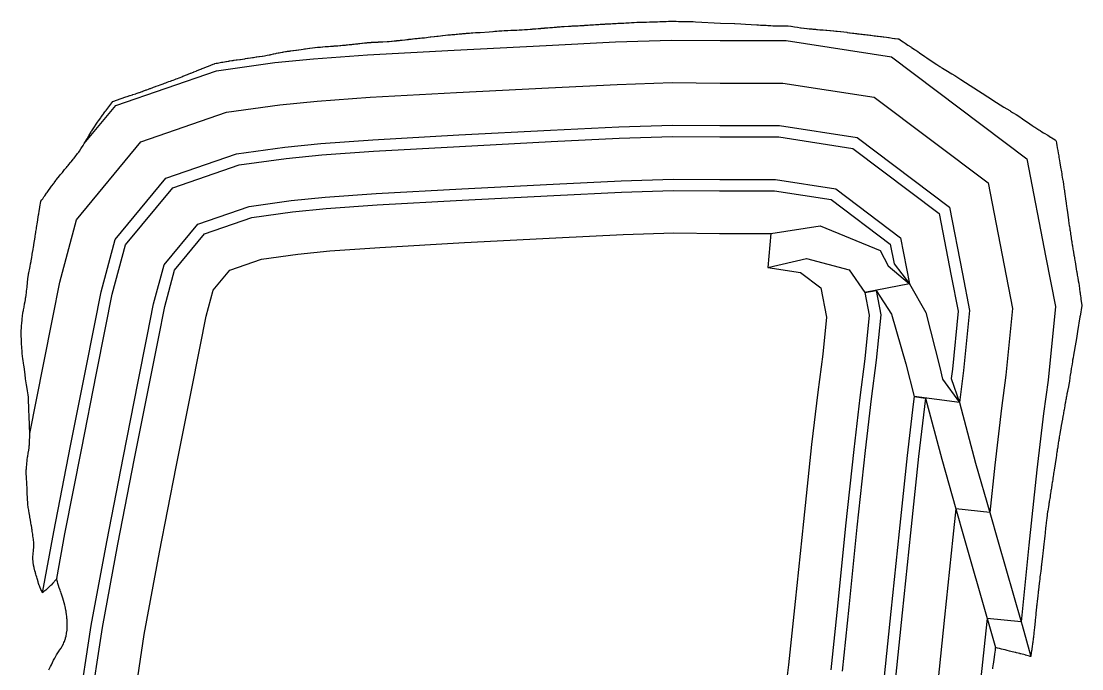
# Model space of a CAD drawing. Extents: x 310187 to 312228, y 6607198 to 6609795.
# Drawn here: x 310234 to 311166, y 6609226 to 6609795 of the extents above; entities that cross this region are included whole.
import ezdxf

# ---------------------------------------------------------------- set-up
doc = ezdxf.new("R2010")
doc.units = 0

msp = doc.modelspace()

# ---------------------------------------------------------------- linework, layer by layer
at = {"layer": 'CASTLEHILL', "color": 7}
msp.add_polyline3d([(310258.809, 6609225.172, 451.727), (310260.276, 6609228.056, 452), (310261.02, 6609229.542, 452.137), (310261.976, 6609231.447, 452.314), (310262.992, 6609233.529, 452.5), (310263.471, 6609234.403, 452.592), (310263.921, 6609235.248, 452.677), (310265.614, 6609238.376, 453), (310266.086, 6609239.082, 453.097), (310267.183, 6609240.803, 453.318), (310267.791, 6609241.75, 453.441), (310267.966, 6609242.033, 453.476), (310268.084, 6609242.222, 453.5), (310269.476, 6609244.24, 453.788), (310270.535, 6609245.94, 454), (310270.562, 6609245.989, 454.005), (310271.53, 6609247.864, 454.186), (310272.03, 6609249.022, 454.272), (310272.484, 6609249.993, 454.354), (310273.213, 6609252.137, 454.461), (310273.277, 6609252.309, 454.471), (310273.522, 6609253.2, 454.5), (310273.896, 6609254.596, 454.543), (310273.944, 6609254.801, 454.547), (310274.342, 6609257.067, 454.562), (310274.399, 6609257.407, 454.563), (310274.719, 6609259.933, 454.547), (310274.748, 6609260.161, 454.545), (310274.884, 6609262.185, 454.5), (310274.924, 6609262.834, 454.485), (310274.925, 6609262.928, 454.481), (310274.957, 6609264.938, 454.409), (310274.915, 6609265.604, 454.371), (310274.817, 6609267.243, 454.279), (310274.784, 6609267.604, 454.256), (310274.72, 6609269.224, 454.16), (310274.675, 6609270.148, 454.102), (310274.557, 6609271.6, 454), (310274.299, 6609273.982, 453.815), (310274.087, 6609275.421, 453.688), (310273.936, 6609276.486, 453.596), (310273.753, 6609277.461, 453.5), (310272.981, 6609280.758, 453.135), (310272.685, 6609281.916, 453), (310272.098, 6609284.026, 452.742), (310271.553, 6609286.022, 452.5), (310270.997, 6609287.89, 452.262), (310270.382, 6609289.921, 452), (310269.545, 6609292.342, 451.661), (310269.152, 6609293.5, 451.5), (310268.993, 6609293.918, 451.438), (310268.576, 6609295.144, 451.268), (310268.102, 6609296.531, 451.075), (310267.929, 6609297.121, 451), (310267.353, 6609299.01, 450.755), (310266.748, 6609300.966, 450.5), (310266.638, 6609301.333, 450.453), (310266.386, 6609302.249, 450.342), (310265.874, 6609304.247, 450.109), (310265.653, 6609305.275, 450), (310264.867, 6609304.183, 450), (310262.269, 6609301.136, 450), (310260.66, 6609299.465, 450), (310260.277, 6609299.067, 450), (310257.751, 6609296.668, 450), (310256.09, 6609295.187, 450), (310254.411, 6609293.764, 450), (310253.143, 6609292.742, 450), (310252.159, 6609294.653, 449.647), (310251.758, 6609295.493, 449.5), (310250.825, 6609297.869, 449.137), (310250.469, 6609298.761, 449), (310250.275, 6609299.277, 448.924), (310249.685, 6609300.95, 448.686), (310249.256, 6609302.431, 448.5), (310248.672, 6609304.342, 448.252), (310248.419, 6609305.221, 448.142), (310248.099, 6609306.404, 448), (310247.721, 6609307.78, 447.833), (310247.386, 6609309.065, 447.682), (310247.173, 6609309.899, 447.584), (310246.986, 6609310.616, 447.5), (310246.569, 6609312.034, 447.32), (310245.855, 6609314.729, 447), (310245.844, 6609314.771, 446.995), (310245.836, 6609314.814, 446.991), (310245.382, 6609317.114, 446.758), (310245.006, 6609319.638, 446.535), (310244.974, 6609319.842, 446.517), (310244.96, 6609320.103, 446.5), (310244.789, 6609322.273, 446.349), (310244.808, 6609323.265, 446.305), (310244.807, 6609324.671, 446.235), (310244.949, 6609326.396, 446.188), (310245.013, 6609327.254, 446.163), (310245.238, 6609329.556, 446.109), (310245.295, 6609330.181, 446.093), (310245.535, 6609332.836, 446.026), (310245.545, 6609332.983, 446.021), (310245.573, 6609333.568, 446), (310245.609, 6609334.989, 445.94), (310245.595, 6609335.346, 445.918), (310245.458, 6609337.153, 445.794), (310245.307, 6609339.024, 445.662), (310245.205, 6609339.912, 445.591), (310245.062, 6609341.004, 445.5), (310244.808, 6609342.833, 445.343), (310244.608, 6609344.287, 445.219), (310244.424, 6609345.388, 445.116), (310244.22, 6609346.663, 445), (310243.999, 6609348.071, 444.873), (310243.901, 6609348.874, 444.808), (310243.705, 6609349.978, 444.701), (310243.433, 6609351.636, 444.545), (310243.39, 6609351.902, 444.52), (310243.376, 6609351.973, 444.512), (310243.353, 6609352.093, 444.5), (310242.928, 6609354.539, 444.262), (310242.602, 6609356.512, 444.075), (310242.538, 6609356.87, 444.04), (310242.463, 6609357.258, 444), (310241.648, 6609361.657, 443.559), (310241.538, 6609362.24, 443.5), (310241.034, 6609365.165, 443.217), (310240.67, 6609367.518, 443), (310240.558, 6609368.355, 442.927), (310240.439, 6609369.539, 442.835), (310240.214, 6609371.828, 442.658), (310240.168, 6609372.6, 442.606), (310240.052, 6609374.066, 442.5), (310239.991, 6609375.07, 442.432), (310239.933, 6609377.072, 442.314), (310239.851, 6609378.895, 442.199), (310239.83, 6609380.034, 442.134), (310239.785, 6609382.412, 442), (310239.772, 6609382.854, 441.974), (310239.762, 6609382.998, 441.964), (310239.638, 6609384.942, 441.831), (310239.581, 6609385.83, 441.77), (310239.463, 6609386.847, 441.687), (310239.28, 6609389.542, 441.5), (310239.276, 6609389.656, 441.493), (310239.276, 6609389.72, 441.49), (310239.086, 6609392.717, 441.285), (310239.081, 6609394.109, 441.212), (310238.95, 6609397.329, 441.012), (310238.944, 6609397.422, 441.006), (310238.941, 6609397.517, 441), (310238.978, 6609400.579, 440.852), (310239.057, 6609401.462, 440.827), (310239.145, 6609403.521, 440.744), (310239.282, 6609404.802, 440.714), (310239.376, 6609406.311, 440.661), (310239.653, 6609408.55, 440.619), (310239.732, 6609409.294, 440.601), (310240.145, 6609411.995, 440.571), (310240.186, 6609412.3, 440.566), (310240.226, 6609412.523, 440.565), (310240.654, 6609415.208, 440.539), (310240.694, 6609415.416, 440.539), (310241.141, 6609418.053, 440.521), (310241.16, 6609418.168, 440.52), (310241.389, 6609419.72, 440.5), (310241.422, 6609419.964, 440.496), (310241.425, 6609419.987, 440.496), (310241.604, 6609422.017, 440.438), (310241.631, 6609422.328, 440.429), (310241.657, 6609422.798, 440.412), (310241.831, 6609425.611, 440.313), (310241.866, 6609426.732, 440.264), (310241.881, 6609427.246, 440.242), (310241.935, 6609428.787, 440.176), (310241.944, 6609429.018, 440.167), (310241.985, 6609431.415, 440.053), (310241.992, 6609431.73, 440.038), (310241.991, 6609432.458, 440), (310241.962, 6609434.525, 439.885), (310241.947, 6609435.133, 439.849), (310241.905, 6609436.553, 439.764), (310241.84, 6609438.4, 439.651), (310241.804, 6609439.241, 439.598), (310241.729, 6609440.742, 439.5), (310241.684, 6609442.183, 439.413), (310241.506, 6609445.593, 439.189), (310241.403, 6609447.626, 439.056), (310241.347, 6609448.421, 439), (310241.229, 6609452.57, 438.753), (310241.096, 6609456.763, 438.5), (310241.063, 6609457.74, 438.44), (310241.002, 6609459.231, 438.347), (310240.865, 6609462.611, 438.135), (310240.748, 6609464.61, 438), (310240.477, 6609466.636, 437.823), (310239.926, 6609470.069, 437.5), (310239.314, 6609473.839, 437.143), (310239.048, 6609475.24, 437), (310238.272, 6609480.698, 436.512), (310238.252, 6609480.827, 436.5), (310238.221, 6609481.078, 436.479), (310237.52, 6609486.738, 436), (310236.962, 6609491.006, 435.631), (310236.76, 6609492.505, 435.5), (310236.505, 6609494.32, 435.339), (310236.152, 6609496.824, 435.115), (310235.969, 6609498.119, 435), (310235.449, 6609502.71, 434.624), (310235.277, 6609504.218, 434.5), (310234.966, 6609508.303, 434.205), (310234.796, 6609511.382, 434), (310234.666, 6609513.808, 433.839), (310234.479, 6609519.371, 433.5), (310234.479, 6609519.382, 433.499), (310234.479, 6609519.391, 433.499), (310234.566, 6609523.137, 433.326), (310234.628, 6609524.956, 433.248), (310234.72, 6609526.259, 433.204), (310234.826, 6609527.752, 433.154), (310234.894, 6609528.969, 433.109), (310235.237, 6609532.779, 433), (310235.289, 6609533.221, 432.991), (310235.593, 6609535.537, 432.95), (310235.651, 6609535.894, 432.946), (310236.008, 6609538.222, 432.919), (310236.253, 6609539.697, 432.906), (310236.41, 6609540.64, 432.898), (310236.497, 6609541.132, 432.895), (310236.952, 6609543.619, 432.885), (310237.046, 6609544.099, 432.885), (310237.404, 6609545.977, 432.881), (310237.507, 6609546.492, 432.881), (310237.875, 6609548.379, 432.88), (310237.923, 6609548.634, 432.879), (310237.98, 6609548.936, 432.878), (310238.123, 6609549.725, 432.875), (310238.391, 6609551.27, 432.865), (310238.534, 6609552.145, 432.857), (310238.775, 6609553.77, 432.835), (310238.914, 6609554.721, 432.822), (310239.039, 6609555.751, 432.801), (310239.228, 6609557.481, 432.761), (310239.479, 6609559.424, 432.725), (310239.642, 6609561.015, 432.685), (310239.792, 6609562.274, 432.659), (310239.977, 6609564.172, 432.609), (310240.08, 6609565.056, 432.589), (310240.375, 6609568.262, 432.5), (310240.423, 6609568.638, 432.493), (310240.428, 6609568.673, 432.492), (310240.436, 6609568.73, 432.491), (310240.852, 6609571.924, 432.434), (310240.957, 6609572.442, 432.426), (310241.019, 6609572.734, 432.421), (310241.191, 6609573.638, 432.403), (310242.004, 6609577.6, 432.339), (310242.262, 6609579.071, 432.304), (310242.745, 6609581.419, 432.266), (310243.085, 6609583.526, 432.208), (310243.184, 6609584.136, 432.191), (310243.43, 6609585.651, 432.15), (310243.729, 6609587.157, 432.123), (310244.109, 6609589.592, 432.052), (310244.182, 6609589.975, 432.045), (310244.414, 6609591.488, 432), (310244.884, 6609594.201, 431.933), (310244.973, 6609594.739, 431.919), (310245.154, 6609595.837, 431.89), (310245.948, 6609600.37, 431.781), (310246.386, 6609603.188, 431.699), (310246.728, 6609605.171, 431.65), (310247.159, 6609608.106, 431.558), (310247.249, 6609608.632, 431.545), (310247.422, 6609609.929, 431.5), (310247.802, 6609612.236, 431.438), (310247.991, 6609613.446, 431.403), (310248.766, 6609618.239, 431.272), (310249.454, 6609622.626, 431.146), (310249.75, 6609624.472, 431.094), (310249.903, 6609625.417, 431.068), (310250.28, 6609627.811, 431), (310250.814, 6609630.981, 430.918), (310250.937, 6609631.728, 430.898), (310251.703, 6609636.176, 430.788), (310251.747, 6609636.45, 430.781), (310252.561, 6609637.598, 430.753), (310253.392, 6609638.715, 430.734), (310254.494, 6609640.287, 430.693), (310255.171, 6609641.197, 430.677), (310255.213, 6609641.259, 430.676), (310256.8, 6609643.538, 430.614), (310257.302, 6609644.219, 430.602), (310259.135, 6609646.853, 430.53), (310259.269, 6609647.037, 430.527), (310259.357, 6609647.157, 430.525), (310259.998, 6609648.077, 430.5), (310261.199, 6609649.776, 430.458), (310263.004, 6609652.215, 430.414), (310263.36, 6609652.711, 430.403), (310264.934, 6609654.758, 430.379), (310265.221, 6609655.157, 430.37), (310266.953, 6609657.308, 430.36), (310267.225, 6609657.665, 430.356), (310268.784, 6609659.562, 430.354), (310269.07, 6609659.923, 430.351), (310270.689, 6609661.875, 430.352), (310271.242, 6609662.566, 430.349), (310272.65, 6609664.268, 430.349), (310273.105, 6609664.827, 430.347), (310274.284, 6609666.257, 430.347), (310274.802, 6609666.88, 430.347), (310275.716, 6609667.996, 430.346), (310276.282, 6609668.663, 430.349), (310277.682, 6609670.384, 430.344), (310278.267, 6609671.07, 430.348), (310279.521, 6609672.636, 430.339), (310280.261, 6609673.529, 430.34), (310280.998, 6609674.457, 430.334), (310282.579, 6609676.472, 430.316), (310283.347, 6609677.493, 430.3), (310283.952, 6609678.335, 430.282), (310284.978, 6609679.717, 430.258), (310285.586, 6609680.612, 430.231), (310286.765, 6609682.374, 430.173), (310287.43, 6609683.326, 430.148), (310288.847, 6609685.533, 430.064), (310289.859, 6609687.131, 430), (310291.063, 6609689.026, 429.925), (310291.4, 6609689.607, 429.896), (310292.361, 6609691.266, 429.811), (310293.975, 6609693.981, 429.681), (310295.903, 6609697.372, 429.5), (310296.382, 6609698.1, 429.475), (310296.584, 6609698.398, 429.466), (310298.908, 6609701.9, 429.348), (310300.398, 6609704.149, 429.271), (310301.601, 6609705.88, 429.224), (310302.431, 6609707.123, 429.184), (310304.347, 6609709.807, 429.121), (310304.84, 6609710.536, 429.099), (310306.431, 6609712.745, 429.05), (310306.567, 6609712.944, 429.044), (310306.676, 6609713.103, 429.04), (310307.477, 6609714.205, 429.017), (310308.066, 6609715.016, 429), (310308.231, 6609715.215, 429), (310308.635, 6609715.753, 428.992), (310308.704, 6609715.845, 428.99), (310313.133, 6609721.617, 428.92), (310315.089, 6609724.173, 428.887), (310315.772, 6609724.419, 428.884), (310318.159, 6609725.285, 428.873), (310326.518, 6609728.146, 428.877), (310327.691, 6609728.547, 428.877), (310329.927, 6609729.235, 428.898), (310330.181, 6609729.341, 428.894), (310332.29, 6609729.997, 428.911), (310332.593, 6609730.118, 428.907), (310335.149, 6609730.944, 428.92), (310335.509, 6609731.081, 428.917), (310338.055, 6609731.945, 428.92), (310338.441, 6609732.087, 428.918), (310340.649, 6609732.849, 428.917), (310341.059, 6609732.997, 428.915), (310341.467, 6609733.151, 428.912), (310341.879, 6609733.309, 428.908), (310342.303, 6609733.48, 428.902), (310344.361, 6609734.205, 428.897), (310344.883, 6609734.413, 428.89), (310346.272, 6609734.906, 428.886), (310347.57, 6609735.371, 428.881), (310348.077, 6609735.572, 428.875), (310350.015, 6609736.274, 428.866), (310350.751, 6609736.554, 428.859), (310352.42, 6609737.168, 428.849), (310353.164, 6609737.44, 428.845), (310355.081, 6609738.155, 428.831), (310356.505, 6609738.693, 428.819), (310357.57, 6609739.072, 428.815), (310359.159, 6609739.675, 428.801), (310360.335, 6609740.087, 428.799), (310361.66, 6609740.584, 428.789), (310362.803, 6609740.985, 428.787), (310364.273, 6609741.534, 428.776), (310365.645, 6609742.026, 428.771), (310366.896, 6609742.49, 428.762), (310367.928, 6609742.868, 428.757), (310369.33, 6609743.399, 428.744), (310370.606, 6609743.876, 428.735), (310371.673, 6609744.292, 428.722), (310373.211, 6609744.905, 428.701), (310374.185, 6609745.273, 428.693), (310375.593, 6609745.839, 428.672), (310376.496, 6609746.181, 428.664), (310378.212, 6609746.875, 428.638), (310378.874, 6609747.127, 428.632), (310380.728, 6609747.872, 428.605), (310381.284, 6609748.08, 428.6), (310383.194, 6609748.842, 428.574), (310383.57, 6609748.982, 428.571), (310385.869, 6609749.904, 428.538), (310386.072, 6609749.978, 428.537), (310388.112, 6609750.807, 428.505), (310388.137, 6609750.816, 428.504), (310388.378, 6609750.917, 428.5), (310390.558, 6609751.762, 428.476), (310390.687, 6609751.812, 428.474), (310392.2, 6609752.406, 428.456), (310392.438, 6609752.498, 428.453), (310392.868, 6609752.669, 428.447), (310393.139, 6609752.78, 428.443), (310393.467, 6609752.916, 428.437), (310395.299, 6609753.646, 428.412), (310395.869, 6609753.884, 428.401), (310398.27, 6609754.848, 428.366), (310399.081, 6609755.189, 428.35), (310401.209, 6609756.041, 428.32), (310403.18, 6609756.822, 428.294), (310404.175, 6609757.243, 428.274), (310404.652, 6609757.43, 428.268), (310405.706, 6609757.605, 428.261), (310406.994, 6609757.812, 428.253), (310407.985, 6609758.013, 428.237), (310409.274, 6609758.216, 428.23), (310410.54, 6609758.468, 428.21), (310411.543, 6609758.628, 428.205), (310413.198, 6609758.946, 428.181), (310414.212, 6609759.112, 428.175), (310414.697, 6609759.193, 428.171), (310414.979, 6609759.24, 428.169), (310416.4, 6609759.49, 428.155), (310417.18, 6609759.622, 428.149), (310417.626, 6609759.698, 428.145), (310419.635, 6609760.006, 428.137), (310420.081, 6609760.081, 428.134), (310420.338, 6609760.123, 428.132), (310420.769, 6609760.193, 428.13), (310421.16, 6609760.253, 428.128), (310421.731, 6609760.338, 428.127), (310423.44, 6609760.571, 428.128), (310423.712, 6609760.611, 428.127), (310423.985, 6609760.649, 428.127), (310424.285, 6609760.688, 428.128), (310426.548, 6609760.988, 428.132), (310427.241, 6609761.079, 428.133), (310429.049, 6609761.339, 428.131), (310431.038, 6609761.64, 428.124), (310431.646, 6609761.723, 428.125), (310433.313, 6609762, 428.113), (310433.958, 6609762.092, 428.112), (310435.987, 6609762.415, 428.101), (310437.805, 6609762.701, 428.092), (310438.245, 6609762.768, 428.091), (310438.709, 6609762.841, 428.089), (310440.986, 6609763.176, 428.084), (310441.369, 6609763.234, 428.083), (310443.319, 6609763.531, 428.076), (310443.728, 6609763.59, 428.075), (310446.046, 6609763.944, 428.067), (310446.388, 6609763.992, 428.067), (310448.304, 6609764.309, 428.053), (310450.481, 6609764.681, 428.035), (310450.669, 6609764.707, 428.035), (310452.23, 6609765.002, 428.014), (310453.076, 6609765.172, 428), (310453.929, 6609765.366, 427.98), (310454.033, 6609765.389, 427.978), (310454.16, 6609765.417, 427.975), (310456.101, 6609765.884, 427.923), (310456.341, 6609765.937, 427.918), (310456.412, 6609765.949, 427.916), (310458.148, 6609766.303, 427.868), (310458.654, 6609766.392, 427.858), (310460.307, 6609766.74, 427.81), (310461.206, 6609766.889, 427.794), (310462.272, 6609767.067, 427.776), (310463.625, 6609767.343, 427.738), (310464.296, 6609767.478, 427.72), (310464.436, 6609767.506, 427.717), (310465.118, 6609767.634, 427.701), (310466.779, 6609767.874, 427.681), (310467.609, 6609768.019, 427.665), (310468.39, 6609768.144, 427.652), (310470.132, 6609768.39, 427.634), (310470.754, 6609768.48, 427.626), (310471.4, 6609768.563, 427.622), (310473.269, 6609768.799, 427.609), (310473.752, 6609768.857, 427.606), (310475.73, 6609769.117, 427.59), (310476.222, 6609769.175, 427.588), (310478.114, 6609769.428, 427.571), (310478.425, 6609769.466, 427.569), (310480.473, 6609769.764, 427.545), (310482.223, 6609770.037, 427.519), (310482.32, 6609770.05, 427.518), (310483.482, 6609770.235, 427.5), (310484.166, 6609770.332, 427.493), (310484.192, 6609770.335, 427.492), (310486.025, 6609770.595, 427.472), (310487.68, 6609770.826, 427.455), (310487.897, 6609770.858, 427.452), (310488.155, 6609770.897, 427.449), (310490.407, 6609771.218, 427.424), (310490.459, 6609771.225, 427.423), (310492.397, 6609771.422, 427.407), (310492.853, 6609771.475, 427.402), (310494.865, 6609771.676, 427.385), (310495.402, 6609771.74, 427.379), (310497.341, 6609771.915, 427.368), (310499.139, 6609772.06, 427.363), (310499.548, 6609772.108, 427.358), (310501.456, 6609772.243, 427.358), (310501.873, 6609772.29, 427.353), (310503.231, 6609772.369, 427.357), (310503.789, 6609772.402, 427.359), (310504.36, 6609772.462, 427.354), (310506.263, 6609772.568, 427.361), (310506.802, 6609772.62, 427.357), (310508.854, 6609772.744, 427.363), (310509.567, 6609772.811, 427.358), (310511.262, 6609772.929, 427.358), (310511.882, 6609772.984, 427.355), (310512.666, 6609773.055, 427.351), (310514.549, 6609773.212, 427.344), (310515.259, 6609773.279, 427.34), (310516.782, 6609773.414, 427.332), (310517.636, 6609773.5, 427.325), (310519.329, 6609773.652, 427.316), (310520.193, 6609773.747, 427.307), (310521.142, 6609773.857, 427.296), (310522.522, 6609773.981, 427.288), (310523.612, 6609774.116, 427.273), (310525.026, 6609774.244, 427.265), (310525.996, 6609774.367, 427.25), (310527.173, 6609774.477, 427.243), (310528.233, 6609774.617, 427.226), (310529.328, 6609774.73, 427.216), (310530.233, 6609774.844, 427.202), (310531.201, 6609774.962, 427.189), (310532.117, 6609775.062, 427.18), (310533.714, 6609775.243, 427.161), (310534.45, 6609775.33, 427.152), (310536.009, 6609775.503, 427.135), (310536.677, 6609775.583, 427.126), (310538.176, 6609775.723, 427.117), (310538.812, 6609775.771, 427.113), (310539.272, 6609775.82, 427.107), (310539.699, 6609775.865, 427.101), (310541.565, 6609775.982, 427.098), (310541.836, 6609776.011, 427.094), (310542.085, 6609776.04, 427.09), (310544.201, 6609776.126, 427.098), (310544.597, 6609776.171, 427.092), (310546.116, 6609776.203, 427.106), (310546.511, 6609776.253, 427.099), (310548.105, 6609776.267, 427.118), (310548.549, 6609776.322, 427.11), (310550.434, 6609776.34, 427.134), (310552.252, 6609776.401, 427.144), (310555.904, 6609776.634, 427.136), (310557.872, 6609776.802, 427.12), (310559.712, 6609776.978, 427.101), (310560.194, 6609777.033, 427.093), (310560.422, 6609777.055, 427.09), (310562.097, 6609777.222, 427.071), (310564.048, 6609777.424, 427.045), (310564.236, 6609777.446, 427.043), (310564.604, 6609777.485, 427.037), (310566.642, 6609777.691, 427.013), (310566.713, 6609777.697, 427.012), (310566.766, 6609777.702, 427.012), (310566.823, 6609777.706, 427.011), (310567.706, 6609777.797, 427), (310569.178, 6609777.987, 426.971), (310571.409, 6609778.259, 426.931), (310571.707, 6609778.29, 426.928), (310573.299, 6609778.478, 426.901), (310574.674, 6609778.636, 426.879), (310575.194, 6609778.685, 426.874), (310576.546, 6609778.845, 426.851), (310577.057, 6609778.887, 426.847), (310578.399, 6609779.05, 426.823), (310578.975, 6609779.096, 426.82), (310580.352, 6609779.266, 426.795), (310581.392, 6609779.345, 426.789), (310582.346, 6609779.424, 426.782), (310583.593, 6609779.574, 426.76), (310584.982, 6609779.694, 426.749), (310586.349, 6609779.831, 426.733), (310587.141, 6609779.928, 426.718), (310588.755, 6609780.097, 426.697), (310590.482, 6609780.297, 426.669), (310591.93, 6609780.468, 426.645), (310593.787, 6609780.701, 426.61), (310594.304, 6609780.768, 426.6), (310597.357, 6609781.153, 426.542), (310597.638, 6609781.191, 426.536), (310599.519, 6609781.431, 426.5), (310600.726, 6609781.566, 426.482), (310600.83, 6609781.576, 426.481), (310602.822, 6609781.793, 426.452), (310604.599, 6609781.982, 426.428), (310604.982, 6609782.019, 426.424), (310607.265, 6609782.254, 426.395), (310609.287, 6609782.459, 426.37), (310609.761, 6609782.504, 426.365), (310611.13, 6609782.64, 426.349), (310611.687, 6609782.691, 426.344), (310612.904, 6609782.808, 426.33), (310614.247, 6609782.937, 426.316), (310614.387, 6609782.95, 426.314), (310615.333, 6609783.03, 426.306), (310616.772, 6609783.164, 426.29), (310617.935, 6609783.26, 426.28), (310619.221, 6609783.379, 426.266), (310620.31, 6609783.48, 426.254), (310621.577, 6609783.575, 426.246), (310622.442, 6609783.656, 426.237), (310623.284, 6609783.737, 426.227), (310624.797, 6609783.84, 426.22), (310625.76, 6609783.933, 426.208), (310626.612, 6609784.015, 426.198), (310627.197, 6609784.069, 426.192), (310627.744, 6609784.117, 426.186), (310628.496, 6609784.182, 426.18), (310629.917, 6609784.259, 426.179), (310630.727, 6609784.324, 426.172), (310631.426, 6609784.379, 426.167), (310633.74, 6609784.531, 426.159), (310634.356, 6609784.564, 426.158), (310635.081, 6609784.599, 426.159), (310635.708, 6609784.627, 426.16), (310637.678, 6609784.72, 426.162), (310645.673, 6609785.319, 426.113), (310648.912, 6609785.562, 426.092), (310649.246, 6609785.577, 426.093), (310650.508, 6609785.698, 426.078), (310650.921, 6609785.716, 426.079), (310652.122, 6609785.828, 426.065), (310652.427, 6609785.844, 426.066), (310654.157, 6609785.994, 426.049), (310654.437, 6609786.009, 426.049), (310656.347, 6609786.164, 426.034), (310656.5, 6609786.174, 426.034), (310656.683, 6609786.185, 426.033), (310658.967, 6609786.337, 426.024), (310659.071, 6609786.343, 426.024), (310659.326, 6609786.355, 426.024), (310659.488, 6609786.359, 426.025), (310661.779, 6609786.488, 426.022), (310661.932, 6609786.49, 426.024), (310662.083, 6609786.492, 426.026), (310664.801, 6609786.606, 426.033), (310665.015, 6609786.609, 426.035), (310667.48, 6609786.703, 426.044), (310670.061, 6609786.828, 426.046), (310672.091, 6609786.938, 426.044), (310672.336, 6609786.943, 426.047), (310674.631, 6609787.102, 426.036), (310676.718, 6609787.24, 426.028), (310676.881, 6609787.247, 426.028), (310679.291, 6609787.411, 426.017), (310681.575, 6609787.563, 426.008), (310681.611, 6609787.566, 426.008), (310683.28, 6609787.682, 426), (310684.061, 6609787.733, 425.997), (310684.075, 6609787.734, 425.997), (310686.492, 6609787.915, 425.982), (310686.56, 6609787.92, 425.982), (310686.633, 6609787.926, 425.981), (310688.821, 6609788.104, 425.964), (310688.95, 6609788.114, 425.963), (310689.08, 6609788.124, 425.962), (310691.092, 6609788.305, 425.941), (310691.385, 6609788.328, 425.939), (310692.623, 6609788.439, 425.926), (310692.978, 6609788.468, 425.924), (310694.202, 6609788.58, 425.911), (310694.681, 6609788.618, 425.907), (310695.038, 6609788.65, 425.903), (310696.534, 6609788.781, 425.888), (310697.147, 6609788.827, 425.884), (310698.966, 6609788.989, 425.864), (310700.584, 6609789.136, 425.846), (310701.304, 6609789.185, 425.843), (310702.657, 6609789.309, 425.827), (310703.66, 6609789.398, 425.816), (310704.68, 6609789.46, 425.813), (310705.687, 6609789.547, 425.803), (310706.979, 6609789.658, 425.79), (310707.911, 6609789.706, 425.79), (310709.184, 6609789.816, 425.777), (310710.237, 6609789.903, 425.767), (310711.561, 6609789.969, 425.767), (310715.405, 6609790.231, 425.747), (310716.517, 6609790.288, 425.747), (310717.821, 6609790.344, 425.749), (310718.69, 6609790.374, 425.752), (310719.696, 6609790.405, 425.757), (310720.803, 6609790.46, 425.757), (310722.037, 6609790.529, 425.755), (310723.82, 6609790.651, 425.745), (310725.183, 6609790.686, 425.754), (310725.9, 6609790.744, 425.748), (310726.662, 6609790.805, 425.741), (310727.764, 6609790.894, 425.732), (310729.039, 6609790.938, 425.737), (310729.802, 6609790.997, 425.731), (310730.201, 6609791.028, 425.728), (310731.46, 6609791.124, 425.719), (310732.629, 6609791.177, 425.72), (310734.068, 6609791.278, 425.712), (310735.104, 6609791.341, 425.709), (310736.362, 6609791.429, 425.701), (310737.343, 6609791.494, 425.697), (310738.937, 6609791.599, 425.69), (310739.801, 6609791.654, 425.686), (310740.985, 6609791.731, 425.681), (310741.914, 6609791.786, 425.679), (310743.255, 6609791.871, 425.674), (310744.053, 6609791.913, 425.673), (310744.985, 6609791.96, 425.673), (310746.094, 6609792.027, 425.669), (310747.174, 6609792.089, 425.667), (310747.949, 6609792.131, 425.665), (310749.615, 6609792.219, 425.664), (310750.479, 6609792.27, 425.662), (310751.762, 6609792.336, 425.661), (310752.455, 6609792.38, 425.658), (310753.977, 6609792.456, 425.658), (310755.858, 6609792.565, 425.653), (310756.497, 6609792.591, 425.652), (310757.306, 6609792.63, 425.648), (310758.828, 6609792.712, 425.64), (310759.401, 6609792.739, 425.638), (310760.867, 6609792.817, 425.63), (310762.802, 6609792.926, 425.617), (310763.461, 6609792.956, 425.615), (310763.923, 6609792.974, 425.615), (310765.691, 6609793.072, 425.604), (310766.3, 6609793.094, 425.603), (310768.184, 6609793.205, 425.59), (310768.557, 6609793.218, 425.59), (310770.59, 6609793.337, 425.576), (310770.998, 6609793.352, 425.576), (310772.838, 6609793.455, 425.564), (310773.059, 6609793.464, 425.564), (310775.387, 6609793.578, 425.554), (310775.587, 6609793.587, 425.553), (310775.791, 6609793.597, 425.552), (310777.719, 6609793.666, 425.551), (310777.897, 6609793.675, 425.55), (310778.162, 6609793.685, 425.55), (310780.767, 6609793.753, 425.554), (310780.999, 6609793.762, 425.554), (310781.285, 6609793.77, 425.554), (310783.296, 6609793.81, 425.561), (310783.513, 6609793.815, 425.562), (310783.725, 6609793.82, 425.563), (310783.953, 6609793.824, 425.563), (310786.499, 6609793.877, 425.572), (310786.858, 6609793.885, 425.573), (310789.021, 6609793.947, 425.575), (310791.212, 6609794.027, 425.573), (310791.526, 6609794.036, 425.573), (310793.5, 6609794.131, 425.565), (310795.742, 6609794.24, 425.556), (310796.031, 6609794.25, 425.556), (310798.074, 6609794.339, 425.55), (310798.249, 6609794.348, 425.549), (310800.694, 6609794.434, 425.548), (310800.865, 6609794.444, 425.547), (310801.017, 6609794.454, 425.545), (310803.314, 6609794.499, 425.553), (310803.49, 6609794.512, 425.551), (310805.694, 6609794.548, 425.561), (310805.967, 6609794.54, 425.563), (310806.231, 6609794.547, 425.56), (310808.648, 6609794.475, 425.573), (310808.97, 6609794.483, 425.57), (310809.869, 6609794.484, 425.567), (310811.989, 6609794.448, 425.571), (310812.425, 6609794.438, 425.573), (310814.733, 6609794.414, 425.573), (310815.106, 6609794.406, 425.574), (310817.07, 6609794.39, 425.573), (310817.496, 6609794.382, 425.574), (310819.629, 6609794.337, 425.581), (310820.014, 6609794.334, 425.581), (310821.749, 6609794.266, 425.594), (310822.204, 6609794.266, 425.593), (310822.537, 6609794.269, 425.591), (310824.282, 6609794.174, 425.612), (310824.629, 6609794.183, 425.609), (310824.773, 6609794.174, 425.611), (310826.864, 6609794.047, 425.639), (310848.815, 6609792.962, 425.872), (310861.112, 6609792.489, 426), (310861.592, 6609792.49, 426), (310866.674, 6609792.175, 426.085), (310870.813, 6609791.928, 426.152), (310880.94, 6609791.419, 426.29), (310882.26, 6609791.378, 426.301), (310884.081, 6609791.222, 426.343), (310884.902, 6609791.198, 426.35), (310885.523, 6609791.184, 426.354), (310885.657, 6609791.181, 426.354), (310886.124, 6609791.172, 426.357), (310886.562, 6609791.166, 426.358), (310887.919, 6609791.043, 426.392), (310888.45, 6609791.034, 426.394), (310888.905, 6609791.027, 426.396), (310890.472, 6609790.902, 426.43), (310890.856, 6609790.893, 426.432), (310891.166, 6609790.887, 426.434), (310892.931, 6609790.758, 426.469), (310893.086, 6609790.754, 426.47), (310894.846, 6609790.643, 426.5), (310894.955, 6609790.643, 426.5), (310896.77, 6609790.644, 426.5), (310896.976, 6609790.644, 426.5), (310898.678, 6609790.645, 426.5), (310898.892, 6609790.645, 426.5), (310899.121, 6609790.645, 426.5), (310900.839, 6609790.646, 426.5), (310901.098, 6609790.646, 426.5), (310903.353, 6609790.647, 426.5), (310903.718, 6609790.648, 426.5), (310905.691, 6609790.649, 426.5), (310907.536, 6609790.65, 426.5), (310908.152, 6609790.554, 426.5), (310908.449, 6609790.508, 426.5), (310910.786, 6609790.145, 426.5), (310911.081, 6609790.099, 426.5), (310913.92, 6609789.658, 426.5), (310916.506, 6609789.257, 426.5), (310916.583, 6609789.245, 426.5), (310919.299, 6609788.823, 426.5), (310919.745, 6609788.767, 426.497), (310919.762, 6609788.765, 426.496), (310922.149, 6609788.48, 426.474), (310922.298, 6609788.466, 426.471), (310924.745, 6609788.187, 426.444), (310925.099, 6609788.155, 426.438), (310926.768, 6609787.981, 426.416), (310927.36, 6609787.927, 426.406), (310929.181, 6609787.756, 426.376), (310930.043, 6609787.677, 426.362), (310932.426, 6609787.466, 426.32), (310933.24, 6609787.39, 426.306), (310934.204, 6609787.301, 426.29), (310936.184, 6609787.129, 426.254), (310937.977, 6609786.96, 426.225), (310939.253, 6609786.849, 426.202), (310941.521, 6609786.648, 426.162), (310942.389, 6609786.572, 426.147), (310944.834, 6609786.361, 426.102), (310945.48, 6609786.305, 426.09), (310948.087, 6609786.091, 426.04), (310948.347, 6609786.068, 426.035), (310950.19, 6609785.914, 426), (310951.493, 6609785.781, 425.982), (310954.374, 6609785.467, 425.946), (310954.712, 6609785.423, 425.944), (310957.285, 6609785.125, 425.917), (310959.795, 6609784.809, 425.898), (310960.272, 6609784.745, 425.895), (310962.119, 6609784.505, 425.883), (310962.146, 6609784.502, 425.882), (310962.803, 6609784.411, 425.879), (310964.941, 6609784.125, 425.867), (310965.483, 6609784.053, 425.864), (310966.14, 6609783.972, 425.859), (310967.607, 6609783.776, 425.85), (310968.325, 6609783.695, 425.842), (310969.25, 6609783.596, 425.83), (310970.793, 6609783.394, 425.82), (310972.088, 6609783.261, 425.802), (310973.359, 6609783.099, 425.793), (310974.528, 6609782.953, 425.783), (310975.967, 6609782.809, 425.763), (310977.521, 6609782.619, 425.749), (310978.737, 6609782.49, 425.733), (310979.988, 6609782.34, 425.721), (310981.06, 6609782.212, 425.711), (310982.344, 6609782.056, 425.7), (310984.008, 6609781.84, 425.688), (310985.102, 6609781.71, 425.678), (310986.576, 6609781.506, 425.671), (310987.539, 6609781.39, 425.662), (310989.53, 6609781.11, 425.655), (310990.394, 6609781.011, 425.645), (310991.953, 6609780.79, 425.64), (310992.525, 6609780.728, 425.633), (310994.716, 6609780.426, 425.623), (310996.568, 6609780.177, 425.612), (310997.096, 6609780.125, 425.604), (310999.605, 6609779.79, 425.59), (311001.782, 6609779.495, 425.578), (311002.29, 6609779.448, 425.57), (311004.848, 6609779.087, 425.56), (311005.217, 6609779.055, 425.554), (311005.67, 6609778.989, 425.553), (311007.912, 6609777.448, 425.521), (311009.519, 6609776.341, 425.5), (311011.104, 6609775.256, 425.477), (311011.254, 6609775.159, 425.474), (311013.616, 6609773.565, 425.435), (311016.021, 6609771.955, 425.392), (311016.557, 6609771.602, 425.382), (311017.359, 6609771.068, 425.367), (311019.448, 6609769.71, 425.321), (311020.399, 6609769.065, 425.306), (311022.285, 6609767.855, 425.262), (311023.748, 6609766.851, 425.241), (311025.053, 6609765.949, 425.225), (311026.492, 6609765.037, 425.188), (311028.482, 6609763.651, 425.165), (311030.186, 6609762.467, 425.144), (311038.466, 6609756.913, 425), (311038.922, 6609756.57, 425), (311041.604, 6609754.89, 424.928), (311042.061, 6609754.59, 424.919), (311042.915, 6609754.046, 424.898), (311044.034, 6609753.345, 424.868), (311046.966, 6609751.533, 424.783), (311052.257, 6609748.279, 424.629), (311054.7, 6609746.77, 424.558), (311056.632, 6609745.591, 424.5), (311060.016, 6609743.398, 424.425), (311068.141, 6609738.132, 424.244), (311078.742, 6609731.302, 424), (311083.873, 6609728.067, 423.867), (311091.379, 6609723.337, 423.671), (311097.889, 6609719.242, 423.5), (311103.104, 6609716.094, 423.335), (311103.794, 6609715.645, 423.319), (311105.461, 6609714.556, 423.284), (311108.618, 6609712.626, 423.189), (311110.957, 6609711.057, 423.149), (311114.26, 6609708.822, 423.096), (311115.444, 6609708.079, 423.064), (311118.501, 6609705.964, 423.025), (311120.612, 6609704.494, 423), (311120.974, 6609704.244, 422.995), (311122.565, 6609703.148, 422.974), (311122.772, 6609703.024, 422.967), (311124.546, 6609701.816, 422.94), (311125.023, 6609701.532, 422.924), (311126.914, 6609700.283, 422.887), (311128.663, 6609699.128, 422.853), (311129.693, 6609698.531, 422.815), (311131.281, 6609697.519, 422.776), (311132.802, 6609696.623, 422.723), (311133.744, 6609696.038, 422.697), (311135.874, 6609694.765, 422.626), (311136.451, 6609694.414, 422.608), (311138.977, 6609692.876, 422.531), (311139.114, 6609692.795, 422.526), (311139.212, 6609692.737, 422.523), (311140.032, 6609692.228, 422.5), (311141.363, 6609691.316, 422.481), (311141.426, 6609691.27, 422.481), (311142.827, 6609690.305, 422.462), (311143.629, 6609689.753, 422.451), (311143.743, 6609689.136, 422.452), (311144.047, 6609687.483, 422.456), (311144.07, 6609687.314, 422.459), (311144.381, 6609685.643, 422.462), (311144.787, 6609683.454, 422.467), (311144.807, 6609683.312, 422.469), (311145.219, 6609681.064, 422.474), (311145.642, 6609678.724, 422.482), (311146.048, 6609676.42, 422.492), (311146.298, 6609674.978, 422.5), (311146.315, 6609674.87, 422.501), (311146.316, 6609674.865, 422.501), (311146.501, 6609673.686, 422.512), (311146.511, 6609673.644, 422.512), (311146.776, 6609671.964, 422.527), (311147.044, 6609670.285, 422.542), (311147.074, 6609670.162, 422.54), (311147.115, 6609669.994, 422.538), (311147.368, 6609668.458, 422.55), (311147.731, 6609666.553, 422.551), (311148.028, 6609664.834, 422.56), (311148.183, 6609663.8, 422.572), (311148.411, 6609662.465, 422.58), (311148.474, 6609662.015, 422.586), (311148.666, 6609660.895, 422.593), (311148.854, 6609659.808, 422.598), (311148.931, 6609659.251, 422.607), (311149.223, 6609657.569, 422.615), (311149.539, 6609655.764, 422.624), (311149.619, 6609655.161, 422.633), (311149.885, 6609653.644, 422.641), (311149.944, 6609653.197, 422.648), (311150.187, 6609651.795, 422.655), (311150.25, 6609651.308, 422.663), (311150.359, 6609650.479, 422.677), (311150.552, 6609649.322, 422.685), (311150.68, 6609648.339, 422.701), (311150.875, 6609647.133, 422.711), (311151.098, 6609645.748, 422.723), (311151.241, 6609644.652, 422.741), (311151.43, 6609643.437, 422.753), (311151.578, 6609642.32, 422.771), (311151.736, 6609641.165, 422.788), (311151.848, 6609640.402, 422.797), (311152.028, 6609639.082, 422.817), (311152.114, 6609638.43, 422.828), (311152.351, 6609636.74, 422.851), (311152.619, 6609634.812, 422.879), (311152.7, 6609634.157, 422.891), (311152.952, 6609632.381, 422.915), (311153.247, 6609630.192, 422.948), (311153.665, 6609627.039, 422.999), (311153.676, 6609626.954, 423), (311154.03, 6609624.321, 423.041), (311154.06, 6609624.132, 423.042), (311154.301, 6609622.318, 423.071), (311154.363, 6609621.949, 423.074), (311154.572, 6609620.337, 423.101), (311154.661, 6609619.807, 423.104), (311154.773, 6609618.949, 423.118), (311154.903, 6609617.959, 423.134), (311154.985, 6609617.475, 423.137), (311155.07, 6609616.979, 423.14), (311155.297, 6609615.274, 423.167), (311155.434, 6609614.471, 423.172), (311155.696, 6609612.545, 423.201), (311155.867, 6609611.539, 423.207), (311156.053, 6609610.421, 423.215), (311156.299, 6609608.692, 423.238), (311156.495, 6609607.519, 423.246), (311156.717, 6609605.993, 423.265), (311156.902, 6609604.762, 423.279), (311157.098, 6609603.579, 423.288), (311157.328, 6609602.096, 423.303), (311157.478, 6609601.141, 423.312), (311157.693, 6609599.86, 423.32), (311157.966, 6609598.206, 423.333), (311158.104, 6609597.342, 423.34), (311158.212, 6609596.665, 423.346), (311158.491, 6609595.006, 423.357), (311158.581, 6609594.442, 423.362), (311158.768, 6609593.336, 423.369), (311159.038, 6609591.722, 423.38), (311159.089, 6609591.418, 423.382), (311159.41, 6609589.462, 423.397), (311159.484, 6609588.994, 423.401), (311159.557, 6609588.537, 423.406), (311159.896, 6609586.483, 423.421), (311159.959, 6609586.09, 423.424), (311160.241, 6609584.383, 423.437), (311160.406, 6609583.4, 423.443), (311160.45, 6609583.147, 423.445), (311160.71, 6609581.576, 423.456), (311160.744, 6609581.38, 423.457), (311161.087, 6609579.294, 423.473), (311161.107, 6609579.178, 423.473), (311161.467, 6609577.015, 423.489), (311161.473, 6609576.979, 423.489), (311161.537, 6609576.599, 423.491), (311161.757, 6609575.291, 423.5), (311161.757, 6609575.291, 423.5), (311161.761, 6609575.273, 423.5), (311161.807, 6609575.035, 423.5), (311161.869, 6609574.713, 423.5), (311162.378, 6609571.703, 423.519), (311162.39, 6609571.635, 423.519), (311162.401, 6609571.567, 423.52), (311162.811, 6609569.281, 423.528), (311162.828, 6609569.179, 423.529), (311162.847, 6609569.058, 423.53), (311163.23, 6609566.945, 423.537), (311163.253, 6609566.795, 423.538), (311163.274, 6609566.654, 423.54), (311163.632, 6609564.66, 423.547), (311163.656, 6609564.493, 423.549), (311163.684, 6609564.296, 423.552), (311163.718, 6609564.054, 423.555), (311163.931, 6609562.766, 423.565), (311163.975, 6609562.443, 423.57), (311164.024, 6609562.076, 423.575), (311164.063, 6609561.787, 423.58), (311164.266, 6609560.353, 423.599), (311164.322, 6609559.949, 423.605), (311164.416, 6609559.279, 423.614), (311164.703, 6609557.059, 423.652), (311164.84, 6609556.097, 423.664), (311164.961, 6609555.251, 423.676), (311165.227, 6609553.124, 423.714), (311165.378, 6609552.093, 423.726), (311165.599, 6609550.6, 423.744), (311166.344, 6609545.019, 423.832), (311164.785, 6609535.641, 424), (311164.75, 6609535.282, 424), (311164.717, 6609534.952, 424), (311162.591, 6609522.056, 424.226), (311161.613, 6609516.138, 424.331), (311160.003, 6609506.277, 424.5), (311159.969, 6609506.09, 424.504), (311159.695, 6609504.603, 424.538), (311159.113, 6609501.419, 424.609), (311158.693, 6609499.074, 424.659), (311158.329, 6609497.018, 424.702), (311158.087, 6609495.501, 424.726), (311157.787, 6609493.745, 424.76), (311157.535, 6609492.136, 424.785), (311157.294, 6609490.705, 424.811), (311157.116, 6609489.623, 424.83), (311156.994, 6609488.87, 424.843), (311156.751, 6609487.24, 424.865), (311156.653, 6609486.623, 424.874), (311156.358, 6609484.633, 424.9), (311156.276, 6609484.107, 424.909), (311155.931, 6609481.751, 424.938), (311155.879, 6609481.42, 424.943), (311155.461, 6609478.58, 424.98), (311155.446, 6609478.483, 424.982), (311155.433, 6609478.4, 424.983), (311155.259, 6609477.211, 424.998), (311155.228, 6609477.039, 425), (311154.948, 6609475.644, 425.025), (311154.92, 6609475.51, 425.028), (311154.551, 6609473.682, 425.061), (311154.235, 6609472.099, 425.089), (311154.145, 6609471.658, 425.097), (311153.719, 6609469.51, 425.135), (311153.334, 6609467.516, 425.166), (311153.194, 6609466.812, 425.179), (311152.888, 6609465.199, 425.203), (311152.728, 6609464.34, 425.215), (311152.51, 6609463.168, 425.232), (311152.478, 6609462.993, 425.234), (311152.333, 6609462.215, 425.245), (311152.109, 6609460.961, 425.26), (311151.974, 6609460.236, 425.27), (311151.785, 6609459.232, 425.285), (311151.534, 6609457.753, 425.3), (311151.364, 6609456.868, 425.313), (311151.094, 6609455.247, 425.328), (311150.773, 6609453.328, 425.345), (311150.625, 6609452.566, 425.358), (311150.328, 6609450.804, 425.374), (311150.22, 6609450.262, 425.384), (311149.886, 6609448.328, 425.404), (311149.812, 6609447.929, 425.41), (311149.359, 6609445.297, 425.447), (311148.839, 6609442.449, 425.494), (311148.781, 6609442.136, 425.5), (311148.329, 6609439.712, 425.543), (311148.296, 6609439.523, 425.546), (311147.949, 6609437.669, 425.579), (311147.883, 6609437.281, 425.584), (311147.589, 6609435.686, 425.612), (311147.04, 6609432.606, 425.66), (311146.923, 6609431.879, 425.668), (311146.736, 6609430.764, 425.682), (311146.548, 6609429.594, 425.695), (311146.35, 6609428.341, 425.708), (311146.185, 6609427.277, 425.718), (311146.049, 6609426.422, 425.727), (311145.917, 6609425.616, 425.737), (311145.735, 6609424.382, 425.746), (311145.555, 6609423.288, 425.759), (311145.368, 6609421.961, 425.766), (311145.196, 6609420.934, 425.78), (311144.995, 6609419.458, 425.786), (311144.986, 6609419.391, 425.786), (311144.825, 6609418.438, 425.799), (311144.632, 6609416.96, 425.803), (311144.498, 6609416.182, 425.814), (311144.264, 6609414.407, 425.82), (311144.162, 6609413.806, 425.828), (311144.062, 6609413.212, 425.836), (311143.848, 6609411.588, 425.841), (311142.113, 6609400.397, 425.947), (311142.06, 6609400.076, 425.951), (311141.858, 6609398.878, 425.966), (311141.621, 6609397.344, 425.986), (311141.609, 6609397.262, 425.987), (311141.456, 6609396.278, 426), (311141.253, 6609395.054, 426.02), (311140.92, 6609392.995, 426.05), (311140.893, 6609392.816, 426.052), (311140.863, 6609392.618, 426.055), (311140.483, 6609390.238, 426.089), (311140.409, 6609389.745, 426.094), (311140.069, 6609387.564, 426.123), (311139.961, 6609386.863, 426.132), (311139.754, 6609385.543, 426.15), (311139.626, 6609384.719, 426.161), (311139.431, 6609383.473, 426.178), (311139.288, 6609382.567, 426.19), (311139.129, 6609381.569, 426.204), (311138.853, 6609379.821, 426.228), (311138.656, 6609378.595, 426.246), (311138.418, 6609377.084, 426.267), (311138.165, 6609375.515, 426.29), (311138.004, 6609374.481, 426.304), (311137.751, 6609372.938, 426.327), (311137.715, 6609372.712, 426.331), (311137.597, 6609371.954, 426.341), (311137.481, 6609371.19, 426.35), (311137.257, 6609369.837, 426.371), (311137.049, 6609368.576, 426.391), (311136.961, 6609368.015, 426.399), (311136.751, 6609366.735, 426.419), (311136.378, 6609364.442, 426.453), (311136.335, 6609364.17, 426.457), (311135.905, 6609361.558, 426.498), (311135.903, 6609361.546, 426.498), (311135.88, 6609361.4, 426.5), (311135.877, 6609361.371, 426.5), (311135.845, 6609361.072, 426.5), (311135.515, 6609357.952, 426.5), (311135.405, 6609356.923, 426.5), (311135.076, 6609353.817, 426.5), (311134.836, 6609351.556, 426.5), (311134.575, 6609349.371, 426.508), (311134.081, 6609345.237, 426.522), (311134.068, 6609345.128, 426.523), (311133.863, 6609342.869, 426.514), (311133.856, 6609342.802, 426.514), (311133.599, 6609340.236, 426.51), (311133.594, 6609340.183, 426.509), (311133.324, 6609337.782, 426.513), (311133.318, 6609337.721, 426.513), (311133.036, 6609335.284, 426.52), (311132.975, 6609334.753, 426.521), (311132.809, 6609333.336, 426.525), (311132.704, 6609332.417, 426.528), (311132.429, 6609329.946, 426.534), (311132.41, 6609329.799, 426.535), (311132.17, 6609327.57, 426.538), (311132.146, 6609327.38, 426.539), (311131.879, 6609324.943, 426.544), (311131.853, 6609324.725, 426.545), (311131.614, 6609322.628, 426.552), (311131.586, 6609322.38, 426.553), (311131.338, 6609320.344, 426.563), (311131.301, 6609320.015, 426.564), (311131.266, 6609319.713, 426.565), (311131.072, 6609318.222, 426.576), (311131.025, 6609317.804, 426.577), (311130.833, 6609316.402, 426.59), (311130.785, 6609315.985, 426.592), (311130.581, 6609314.503, 426.606), (311130.512, 6609313.901, 426.608), (311130.306, 6609312.357, 426.62), (311130.244, 6609311.825, 426.623), (311130.018, 6609310.082, 426.635), (311129.796, 6609308.281, 426.646), (311129.609, 6609306.693, 426.652), (311129.404, 6609304.851, 426.656), (311129.121, 6609302.616, 426.671), (311128.958, 6609301.096, 426.673), (311128.877, 6609300.49, 426.678), (311128.69, 6609298.684, 426.679), (311128.618, 6609298.147, 426.683), (311128.474, 6609296.742, 426.683), (311128.39, 6609296.114, 426.689), (311128.247, 6609294.71, 426.689), (311128.141, 6609293.895, 426.695), (311128.043, 6609292.947, 426.695), (311127.952, 6609292.25, 426.7), (311127.823, 6609291.03, 426.701), (311127.677, 6609289.643, 426.702), (311127.584, 6609288.914, 426.707), (311127.491, 6609288.179, 426.712), (311127.484, 6609288.111, 426.712), (311127.333, 6609286.694, 426.714), (311127.241, 6609285.959, 426.718), (311127.087, 6609284.515, 426.72), (311126.954, 6609283.45, 426.726), (311126.801, 6609281.999, 426.728), (311126.679, 6609280.992, 426.733), (311126.538, 6609279.647, 426.734), (311126.386, 6609278.131, 426.733), (311126.242, 6609276.852, 426.736), (311126.112, 6609275.527, 426.735), (311125.964, 6609273.972, 426.732), (311125.846, 6609272.847, 426.733), (311125.738, 6609271.727, 426.731), (311125.623, 6609270.478, 426.728), (311125.505, 6609269.285, 426.727), (311125.408, 6609268.353, 426.727), (311125.332, 6609267.474, 426.723), (311125.245, 6609266.681, 426.725), (311125.185, 6609265.948, 426.721), (311125.169, 6609265.759, 426.72), (311125.067, 6609264.874, 426.723), (311124.996, 6609264.01, 426.719), (311124.969, 6609263.686, 426.717), (311124.919, 6609263.133, 426.716), (311124.864, 6609262.56, 426.714), (311124.74, 6609261.541, 426.719), (311124.618, 6609260.364, 426.718), (311124.494, 6609259.294, 426.721), (311124.354, 6609258.147, 426.726), (311124.235, 6609257.201, 426.731), (311124.099, 6609256.13, 426.738), (311123.936, 6609254.865, 426.746), (311123.772, 6609253.592, 426.754), (311123.639, 6609252.564, 426.76), (311123.5, 6609251.507, 426.768), (311123.353, 6609250.354, 426.775), (311123.204, 6609249.222, 426.783), (311123.085, 6609248.272, 426.788), (311122.95, 6609247.255, 426.795), (311122.832, 6609246.302, 426.8), (311122.715, 6609245.41, 426.806), (311122.528, 6609243.91, 426.814), (311122.352, 6609242.519, 426.822), (311122.241, 6609241.672, 426.828), (311122.011, 6609239.897, 426.839), (311121.936, 6609239.334, 426.843), (311121.708, 6609237.627, 426.856), (311121.64, 6609237.115, 426.86), (311121.598, 6609236.811, 426.863), (311121.051, 6609236.95, 426.871), (311120.303, 6609237.145, 426.882), (311116.882, 6609238.029, 426.934), (311116.492, 6609238.131, 426.94), (311112.698, 6609239.13, 427), (311112.188, 6609239.267, 427.008), (311112.146, 6609239.277, 427.009), (311112.099, 6609239.288, 427.009), (311112.043, 6609239.302, 427.01), (311108.865, 6609240.151, 427.062), (311108.52, 6609240.236, 427.066), (311108.387, 6609240.267, 427.068), (311107.703, 6609240.431, 427.078), (311104.143, 6609241.333, 427.135), (311102.888, 6609241.632, 427.153), (311100.876, 6609242.138, 427.185), (311099.1, 6609242.562, 427.211), (311097.294, 6609243.011, 427.239), (311095.777, 6609243.375, 427.261), (311093.939, 6609243.827, 427.289), (311092.177, 6609244.252, 427.315), (311090.462, 6609244.68, 427.342), (311090.356, 6609243.81, 427.346), (311090.218, 6609242.736, 427.353), (311090.14, 6609242.116, 427.356), (311089.996, 6609241.015, 427.364), (311089.939, 6609240.562, 427.366), (311089.712, 6609238.853, 427.378), (311089.664, 6609238.46, 427.38), (311089.42, 6609236.65, 427.395), (311089.356, 6609236.133, 427.397), (311089.081, 6609234.101, 427.413), (311088.804, 6609232.129, 427.432), (311088.766, 6609231.827, 427.434), (311088.54, 6609230.252, 427.45), (311088.297, 6609228.615, 427.468), (311088.028, 6609226.808, 427.49), (311088.02, 6609226.75, 427.49), (311087.901, 6609225.975, 427.5)], dxfattribs=at)
at = {"layer": 'CASTLEHILL', "color": 3}
for points in [[(310289.91, 6609687.193, 430), (310317.545, 6609720.626, 430), (310406.162, 6609751.115, 430), (310457.266, 6609758.219, 430), (310491.278, 6609761.643, 430), (310538.851, 6609764.983, 430), (310614.982, 6609769.207, 430), (310695.807, 6609773.381, 430), (310756.521, 6609776.355, 430), (310805.884, 6609777.979, 430), (310848.743, 6609777.554, 430), (310906.532, 6609777.587, 430), (310999.017, 6609763.225, 430), (311118.026, 6609673.754, 430), (311134.781, 6609587.035, 430), (311143.106, 6609543.947, 430), (311136.712, 6609479.362, 430), (311132.816, 6609450.075, 430), (311126.899, 6609400.565, 430), (311122.525, 6609359.33, 430), (311119.91, 6609334.679, 430), (311113.011, 6609267.193, 430), (311083.166, 6609270.244, 430), (311082.885, 6609267.492, 430), (311076.827, 6609209.883, 430)], [(310242, 6609432.505, 440), (310254.033, 6609493.28, 440), (310262.221, 6609534.544, 440), (310268.367, 6609565.517, 440), (310283.043, 6609620.307, 440), (310339.619, 6609688.753, 440), (310414.883, 6609714.648, 440), (310461.706, 6609721.157, 440), (310494.455, 6609724.454, 440), (310541.192, 6609727.735, 440), (310616.978, 6609731.939, 440), (310697.682, 6609736.107, 440), (310758.048, 6609739.065, 440), (310806.313, 6609740.653, 440), (310848.568, 6609740.234, 440), (310903.662, 6609740.264, 440), (310984.058, 6609727.78, 440), (311084.11, 6609652.561, 440), (311098.138, 6609579.955, 440), (311105.431, 6609542.209, 440), (311099.635, 6609483.662, 440), (311095.788, 6609454.75, 440), (311089.813, 6609404.747, 440), (311085.413, 6609363.267, 440), (311055.58, 6609366.432, 440), (311052.952, 6609341.653, 440), (311045.764, 6609271.341, 440), (311039.753, 6609214.19, 440)], [(310253.146, 6609292.758, 450), (310263.127, 6609346.264, 450), (310277.906, 6609421.702, 450), (310290.642, 6609486.024, 450), (310298.828, 6609527.281, 450), (310304.734, 6609557.048, 450), (310316.989, 6609602.797, 450), (310361.693, 6609656.88, 450), (310423.605, 6609678.181, 450), (310466.145, 6609684.095, 450), (310497.631, 6609687.264, 450), (310543.532, 6609690.487, 450), (310618.974, 6609694.672, 450), (310699.558, 6609698.834, 450), (310759.575, 6609701.774, 450), (310806.741, 6609703.326, 450), (310848.393, 6609702.913, 450), (310900.792, 6609702.942, 450), (310969.099, 6609692.335, 450), (311050.194, 6609631.368, 450), (311061.495, 6609572.876, 450), (311067.756, 6609540.472, 450), (311062.557, 6609487.963, 450), (311058.794, 6609459.671, 450), (311019.143, 6609464.946, 450), (311029.056, 6609463.627, 450), (311022.916, 6609412.296, 450), (311015.832, 6609345.52, 450), (311008.642, 6609275.191, 450), (311002.68, 6609218.498, 450)], [(310284.567, 6609189.08, 460), (310295.924, 6609264.031, 460), (310309.606, 6609337.376, 460), (310324.334, 6609412.558, 460), (310337.059, 6609476.824, 460), (310345.243, 6609518.071, 460), (310350.847, 6609546.309, 460), (310360.03, 6609580.595, 460), (310389.681, 6609616.467, 460), (310434.663, 6609631.943, 460), (310471.775, 6609637.102, 460), (310501.659, 6609640.11, 460), (310546.5, 6609643.259, 460), (310621.505, 6609647.419, 460), (310701.936, 6609651.573, 460), (310761.511, 6609654.492, 460), (310807.285, 6609655.998, 460), (310848.172, 6609655.592, 460), (310897.153, 6609655.62, 460), (310950.132, 6609647.393, 460), (311007.19, 6609604.497, 460), (311015.034, 6609563.899, 460), (310975.76, 6609556.311, 460), (310985.579, 6609558.208, 460), (310989.701, 6609536.872, 460), (310985.741, 6609496.872, 460), (310981.233, 6609462.986, 460), (310975.888, 6609417.557, 460), (310968.766, 6609350.422, 460), (310961.574, 6609280.072, 460), (310955.673, 6609223.96, 460)], [(310331.53, 6609183.155, 470), (310342.589, 6609256.145, 470), (310356.085, 6609328.488, 470), (310370.763, 6609403.414, 470), (310383.477, 6609467.623, 470), (310391.659, 6609508.861, 470), (310396.959, 6609535.571, 470), (310403.072, 6609558.393, 470), (310417.67, 6609576.054, 470), (310445.721, 6609585.705, 470), (310477.404, 6609590.109, 470), (310505.687, 6609592.956, 470), (310549.468, 6609596.03, 470), (310624.036, 6609600.167, 470), (310704.314, 6609604.312, 470), (310763.447, 6609607.209, 470), (310807.829, 6609608.67, 470), (310847.95, 6609608.272, 470), (310893.107, 6609608.297, 470), (310890.483, 6609578.412, 470), (310919.138, 6609573.96, 470), (310936.923, 6609560.589, 470), (310941.931, 6609534.669, 470), (310938.729, 6609502.325, 470), (310934.279, 6609468.871, 470), (310928.86, 6609422.818, 470), (310921.7, 6609355.324, 470), (310914.506, 6609284.953, 470), (310908.666, 6609229.421, 470), (310901.825, 6609175.66, 470)]]:
    msp.add_polyline3d(points, dxfattribs=at)
at = {"layer": 'CASTLEHILL', "color": 4}
for points in [[(310265.658, 6609305.299, 450), (310272.949, 6609344.385, 450), (310287.717, 6609419.77, 450), (310300.451, 6609484.08, 450), (310308.637, 6609525.335, 450), (310314.479, 6609554.779, 450), (310326.085, 6609598.105, 450), (310367.607, 6609648.34, 450), (310425.941, 6609668.41, 450), (310467.335, 6609674.164, 450), (310498.483, 6609677.299, 450), (310544.159, 6609680.507, 450), (310619.509, 6609684.687, 450), (310700.06, 6609688.846, 450), (310759.984, 6609691.782, 450), (310806.856, 6609693.324, 450), (310848.347, 6609692.913, 450), (310900.023, 6609692.942, 450), (310965.091, 6609682.838, 450), (311041.106, 6609625.689, 450), (311051.677, 6609570.979, 450), (311057.661, 6609540.006, 450), (311052.622, 6609489.115, 450), (311051.518, 6609480.815, 450), (311058.794, 6609459.671, 450), (311019.143, 6609464.946, 450), (311018.265, 6609458.345, 450), (311012.977, 6609413.408, 450), (311005.886, 6609346.556, 450), (310998.695, 6609276.222, 450), (310992.746, 6609219.652, 450)], [(310294.491, 6609187.827, 460), (310305.785, 6609262.365, 460), (310319.428, 6609335.498, 460), (310334.146, 6609410.625, 460), (310346.868, 6609474.879, 460), (310355.052, 6609516.125, 460), (310360.591, 6609544.04, 460), (310369.126, 6609575.903, 460), (310395.596, 6609607.927, 460), (310436.999, 6609622.172, 460), (310472.964, 6609627.171, 460), (310502.511, 6609630.145, 460), (310547.127, 6609633.278, 460), (310622.04, 6609637.434, 460), (310702.438, 6609641.586, 460), (310761.92, 6609644.5, 460), (310807.4, 6609645.996, 460), (310848.125, 6609645.592, 460), (310896.384, 6609645.619, 460), (310946.124, 6609637.896, 460), (310998.102, 6609598.818, 460), (311001.422, 6609581.639, 460), (311015.034, 6609563.899, 460), (310975.76, 6609556.311, 460), (310979.606, 6609536.406, 460), (310975.806, 6609498.025, 460), (310971.31, 6609464.23, 460), (310965.949, 6609418.669, 460), (310958.82, 6609351.458, 460), (310951.627, 6609281.103, 460), (310945.739, 6609225.114, 460)]]:
    msp.add_polyline3d(points, dxfattribs=at)
at = {"layer": 'CASTLEHILL', "color": 1}
for points in [[(310893.107, 6609608.297, 470), (310936.364, 6609614.771, 466.524), (310989.166, 6609593.234, 462.635), (310996.074, 6609579.79, 461.501), (311015.034, 6609563.899, 460), (311029.36, 6609538.701, 457.512), (311041.552, 6609490.399, 452.986), (311044.044, 6609480.396, 451.97), (311058.794, 6609459.671, 450), (311073.099, 6609406.633, 444.507), (311085.413, 6609363.267, 440), (311092.73, 6609337.51, 437.322), (311113.011, 6609267.193, 430), (311113.833, 6609264.282, 429.702), (311121.591, 6609236.835, 426.865)], [(310890.483, 6609578.412, 470), (310924.338, 6609586.279, 466.524), (310961.903, 6609576.198, 462.635), (310975.76, 6609556.311, 460), (310985.579, 6609558.208, 460), (310999.076, 6609537.304, 457.512), (311011.747, 6609493.856, 452.986), (311019.143, 6609464.946, 450), (311029.056, 6609463.627, 450), (311043.288, 6609409.997, 444.507), (311055.58, 6609366.432, 440), (311062.891, 6609340.618, 437.322), (311083.166, 6609270.244, 430), (311083.993, 6609267.377, 429.702), (311090.459, 6609244.692, 427.343)]]:
    msp.add_polyline3d(points, dxfattribs=at)

doc.saveas('drawing.dxf')
